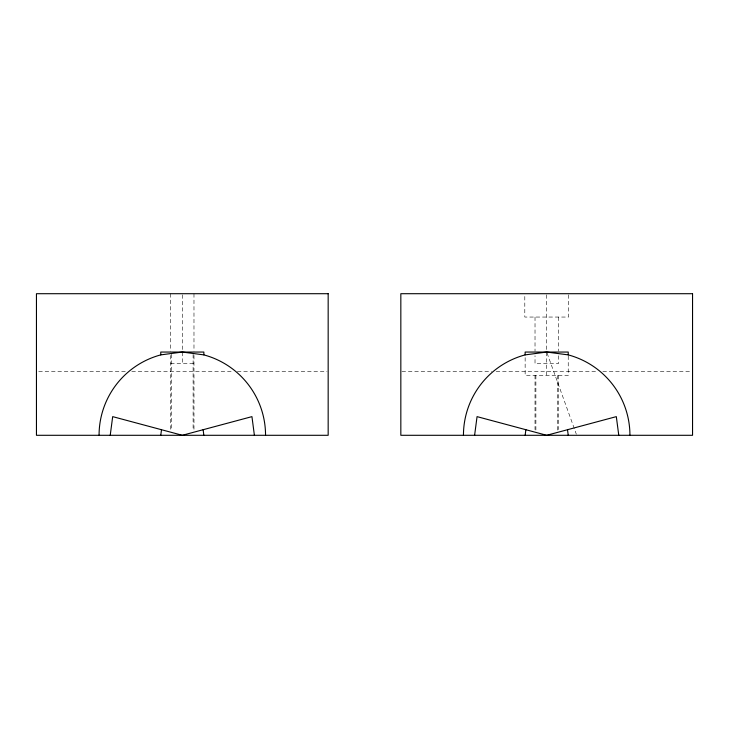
<?xml version="1.0" encoding="UTF-8"?>
<svg xmlns="http://www.w3.org/2000/svg" width="729" height="729" viewBox="0 0 729 729"><rect width="100%" height="100%" fill="white"/><g stroke="black" fill="none" stroke-linecap="round" stroke-linejoin="round"><path stroke-width="0.55" stroke-dasharray="3.65 2.73" d="M170.641 363.725L193.978 363.725M38.719 371.498L126.126 371.498M131.794 371.498L232.824 371.498M237.362 371.498L327.039 371.498M401.961 371.498L491.638 371.498M496.176 371.498L597.206 371.498M602.874 371.498L690.281 371.498M547.078 353.118L576.338 434.22M568.584 294.817L568.584 317.051L524.798 317.051L524.798 294.817M568.237 356.025L568.237 375.389L525.144 375.389L525.144 356.025M558.359 317.051L558.359 351.196M558.359 355.752L558.359 363.725L535.022 363.725L535.022 355.752M558.359 375.389L558.359 429.636M557.494 375.389L557.494 430.766M546.686 294.817L546.686 375.389M535.888 375.389L535.888 430.766M535.022 317.051L535.022 351.196M535.022 375.389L535.022 429.636M193.978 293.705L193.978 351.296M193.978 355.424L193.978 429.663M193.112 354.303L193.112 430.793M182.314 294.835L182.314 363.725M171.506 354.303L171.506 430.793M170.641 293.705L170.641 351.296M170.641 355.424L170.641 429.663"/><path stroke-width="1.09" d="M110.225 435.295L112.685 416.633L182.314 435.295L251.942 416.633L254.394 435.295M160.763 435.295L161.501 429.718M474.606 435.295L477.058 416.633L546.686 435.295L616.315 416.633L618.775 435.295M525.144 435.295L525.882 429.718M99.071 435.295A83.234 83.234 0 0 1 160.763 354.886L182.314 352.052L203.856 354.886A83.234 83.234 0 0 1 265.547 435.295M463.453 435.295A83.234 83.234 0 0 1 525.144 354.886L546.686 352.052L568.237 354.886A83.234 83.234 0 0 1 629.929 435.295M567.499 429.718L568.237 435.295M203.118 429.718L203.856 435.295M568.237 354.886L568.237 352.052L525.144 352.052L525.144 354.886M203.856 354.886L203.856 352.052L160.763 352.052L160.763 354.886M328.168 293.705L36.45 293.705L36.45 435.295L328.168 435.295L328.168 293.705M692.55 293.705L400.832 293.705L400.832 435.295L692.55 435.295L692.55 293.705"/></g></svg>
